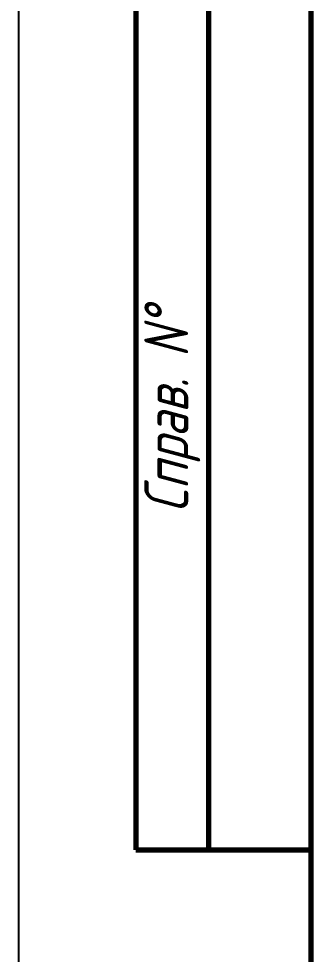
# Model space of a CAD drawing. Header units: millimetres. Extents: x 3004 to 446186229, y 1206 to 1506.
# Drawn here: x 3003.8 to 3023.8, y 1373.6 to 1437.6 of the extents above; entities that cross this region are included whole.
import ezdxf

# ---------------------------------------------------------------- set-up
doc = ezdxf.new("R2010")
doc.units = ezdxf.units.MM
doc.layers.add('Format', color=7, linetype='Continuous', lineweight=25)
doc.layers.add('KONTUR', color=7, linetype='Continuous')
doc.styles.get("Standard").update_dxf_attribs({"font": '', "width": 0.8, "oblique": 15})
doc.styles.get('Standard').set_extended_font_data('GOST type B')

msp = doc.modelspace()

# ---------------------------------------------------------------- linework, layer by layer
at = {"layer": 'Format', "lineweight": 70}
for p, q in [((3011.84889, 1500.78153), (3011.84889, 1380.78153)), ((3016.84889, 1380.78153), (3016.84889, 1500.78153)), ((3023.84889, 1253.78153), (3023.84889, 1500.78153)), ((3011.84889, 1380.78153), (3023.84889, 1380.78153))]:
    msp.add_line(p, q, dxfattribs=at)
at = {"layer": 'KONTUR'}
msp.add_line((3003.84889, 1208.78153), (3003.84889, 1505.78153), dxfattribs=at)

# ---------------------------------------------------------------- texts
at = {"insert": (3014.34889, 1410.78153), "char_height": 3, "width": 60, "attachment_point": 5, "rotation": 90}
msp.add_mtext('{\\fISOCPEUR|b0|i0|c204|p34;Справ}. N°', dxfattribs=at)

doc.saveas('drawing.dxf')
